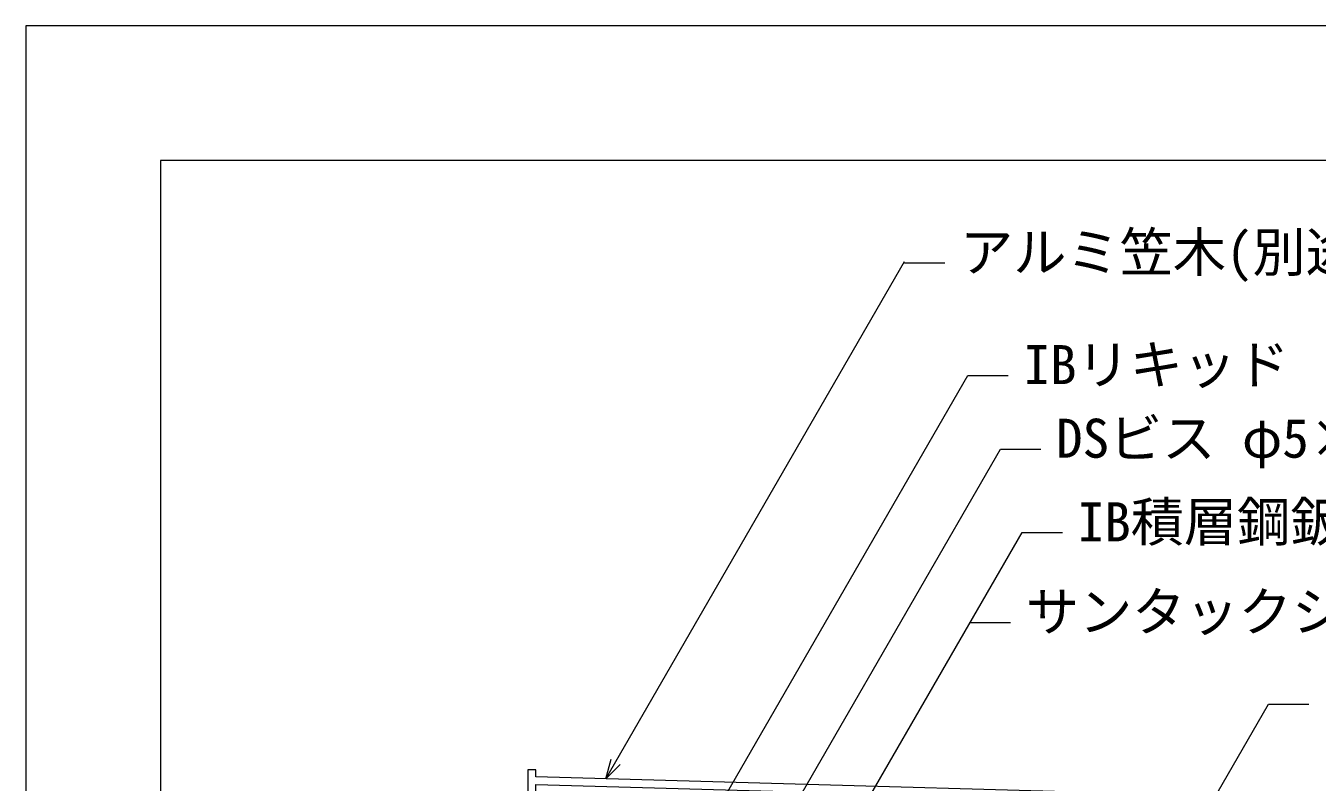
# Model space of a CAD drawing. Units: millimetres, scale not verified. Extents: x -840 to 840, y -594 to 594.
# Drawn here: x -840 to -456.4, y 369.4 to 594 of the extents above; entities that cross this region are included whole.
import ezdxf
from ezdxf.enums import TextEntityAlignment as Align

# ---------------------------------------------------------------- set-up
doc = ezdxf.new("R2010")
doc.units = ezdxf.units.MM
doc.header["$LTSCALE"] = 2
for name, color, linetype, lineweight in [('0-2_輪郭線', 2, 'Continuous', 9), ('0-3_図面枠', 7, 'Continuous', 9), ('0-5_寸法線', 7, 'Continuous', 9), ('0-6_タイトル文字', 5, 'Continuous', 9), ('0-B_実線', 7, 'Continuous', 9)]:
    doc.layers.add(name, color=color, linetype=linetype, lineweight=lineweight)
doc.styles.add('ＭＳ ゴシック', font='')
doc.styles.get('ＭＳ ゴシック').set_extended_font_data('MS Gothic')

msp = doc.modelspace()

# ---------------------------------------------------------------- linework, layer by layer
at = {"layer": '0-2_輪郭線'}
msp.add_lwpolyline([(800, 554), (-800, 554), (-800, -554), (800, -554)], close=True, dxfattribs=at)
at = {"layer": '0-3_図面枠'}
msp.add_lwpolyline([(840, -594), (840, 594), (-840, 594), (-840, -594)], close=True, dxfattribs=at)
at = {"layer": '0-5_寸法線'}
for p, q in [((-667.695, 370.457), (-579.036, 524.021)), ((-579.036, 523.606), (-567.036, 523.606)), ((-559.498, 416.862), (-547.498, 416.862))]:
    msp.add_line(p, q, dxfattribs=at)
for points in [[(-649.621, 335.315), (-560.194, 490.209), (-548.194, 490.209)], [(-630.434, 329.98), (-550.541, 468.36), (-538.541, 468.36)], [(-614.04, 322.393), (-544.101, 443.531), (-532.101, 443.531)], [(-523.306, 301.863), (-470.921, 392.598), (-458.921, 392.598)], [(-663.452, 374.7), (-667.695, 370.457), (-666.142, 376.253)]]:
    msp.add_lwpolyline(points, dxfattribs=at)
at = {"layer": '0-B_実線'}
msp.add_lwpolyline([(-457.416, 282.123), (-450.431, 282.123), (-450.431, 364.302), (-688.557, 371.048), (-688.557, 373.069), (-690.848, 373.069), (-690.848, 282.123), (-688.557, 282.123), (-688.557, 284.144), (-681.416, 284.144), (-681.416, 290.882), (-683.707, 290.882), (-683.707, 286.165), (-688.557, 286.165), (-688.557, 368.756), (-452.722, 362.088), (-452.722, 317.832), (-452.722, 284.009), (-457.416, 284.009)], close=True, dxfattribs=at)

# ---------------------------------------------------------------- texts
at = {"layer": '0-6_タイトル文字', "color": 7, "style": 'ＭＳ ゴシック'}
for s, p in [('アルミ笠木(別途工事)', (-562.496, 517.547)), ('IBリキッド', (-543.653, 484.15)), ('DSビス φ5×25L', (-534, 462.301)), ('IB積層鋼鈑♯60', (-527.561, 437.472)), ('サンタックシーラーTM-104', (-542.958, 410.804))]:
    msp.add_text(s, height=11.58, dxfattribs=at).set_placement(p, align=Align.BOTTOM_LEFT)

doc.saveas('drawing.dxf')
